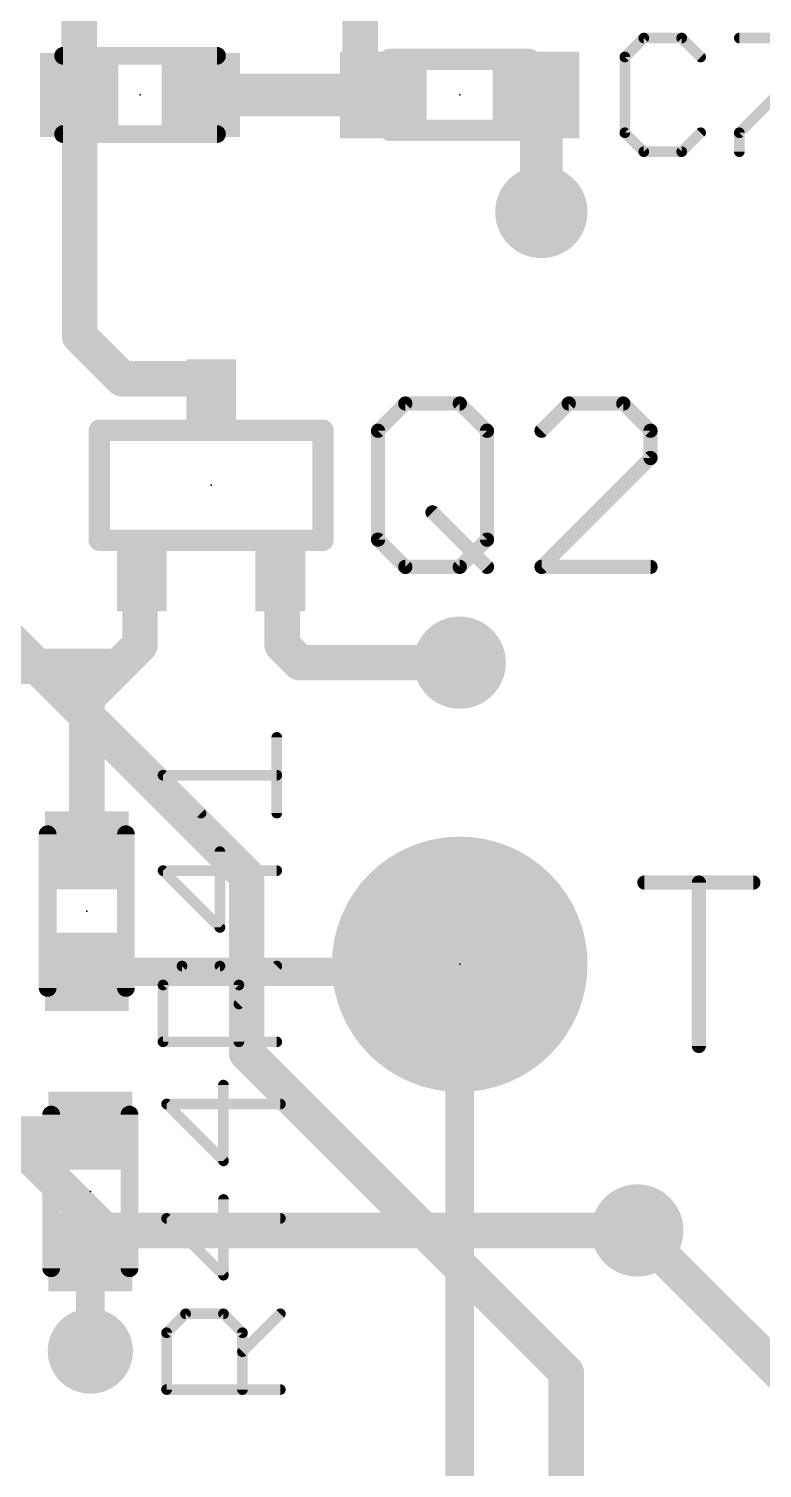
# Model space of a CAD drawing. Extents: x -18 to 144, y -21 to 125.
# Drawn here: x 25.62 to 30.87, y 79.58 to 89.88 of the extents above; entities that cross this region are included whole.
import ezdxf

# ---------------------------------------------------------------- set-up
doc = ezdxf.new("R2010")
doc.units = 0
for name, color, linetype in [('1', 22, 'CONTINUOUS'), ('15', 23, 'CONTINUOUS'), ('16', 132, 'CONTINUOUS'), ('17', 1, 'CONTINUOUS'), ('18', 110, 'CONTINUOUS'), ('21', 253, 'CONTINUOUS'), ('23', 53, 'CONTINUOUS'), ('25', 253, 'CONTINUOUS'), ('27', 252, 'CONTINUOUS')]:
    doc.layers.add(name, color=color, linetype=linetype)

# ---------------------------------------------------------------- blocks, each defined once
blk = doc.blocks.new('RECT')
blk.add_solid([(-0.5, -0.5), (0.5, -0.5), (-0.5, 0.5), (0.5, 0.5)])
blk = doc.blocks.new('ROUNDP')
at = {"const_width": 0.5}
blk.add_lwpolyline([(0, -0.25, 1), (0, 0.25, 1), (0, -0.25)], format="xyb", dxfattribs=at)
blk = doc.blocks.new('ROUNDV')
at = {"const_width": 0.5}
blk.add_lwpolyline([(0, -0.25, 1), (0, 0.25, 1), (0, -0.25)], format="xyb", dxfattribs=at)

msp = doc.modelspace()

# ---------------------------------------------------------------- linework, layer by layer
at = {"layer": '1'}
for points, const_width in [([(25.981, 90.932), (25.981, 89.408)], 0.254), ([(27.9908, 89.5731), (27.9908, 90.3478)], 0.254), ([(28.1559, 89.408), (27.9908, 89.5731)], 0.254), ([(26.851, 89.408), (28.1559, 89.408)], 0.3048), ([(29.2862, 89.408), (29.2862, 88.5698)], 0.3048), ([(25.9842, 89.4048), (25.981, 89.408)], 0.254), ([(25.9842, 89.4048), (25.9842, 87.6808)], 0.254), ([(29.2481, 89.408), (29.2862, 89.408)], 0.254), ([(25.9842, 87.6808), (26.289, 87.376)], 0.254), ([(26.289, 87.376), (26.8097, 87.376)], 0.254), ([(26.8097, 87.376), (26.924, 87.2617)], 0.254), ([(26.416, 85.9536), (26.4287, 85.9663)], 0.254), ([(26.416, 85.471), (26.416, 85.9536)], 0.254), ([(27.432, 85.9536), (27.4193, 85.9663)], 0.254), ([(27.432, 85.471), (27.432, 85.9536)], 0.254), ([(26.2636, 85.3186), (26.416, 85.471)], 0.254), ([(27.559, 85.344), (27.432, 85.471)], 0.254), ([(24.638, 85.3186), (26.2636, 85.3186)], 0.254), ([(26.035, 85.09), (26.2636, 85.3186)], 0.254), ([(27.559, 85.344), (28.702, 85.344)], 0.254), ([(26.035, 84.001), (26.035, 85.09)], 0.254), ([(28.648, 83.131), (28.702, 83.185)], 0.2032), ([(28.702, 83.185), (28.702, 79.248)], 0.2032), ([(26.035, 83.131), (28.648, 83.131)], 0.2032), ([(26.0604, 81.9944), (25.4476, 81.9944)], 0.2032), ([(26.0604, 81.1244), (26.0604, 80.4164)], 0.2032)]:
    msp.add_lwpolyline(points, dxfattribs=dict(at, const_width=const_width))
for points, const_width in [([(28.0357, 89.618, 1), (27.9459, 89.5282)], 0.127), ([(26.851, 89.4842, 1), (26.851, 89.3318)], 0.1524), ([(27.9273, 89.5731, 1), (28.0543, 89.5731)], 0.127), ([(28.1559, 89.3318, 1), (28.1559, 89.4842)], 0.1524), ([(29.3624, 89.408, 1), (29.21, 89.408)], 0.1524), ([(26.0259, 89.4529, 1), (25.9361, 89.3631)], 0.127), ([(25.9175, 89.408, 1), (26.0445, 89.408)], 0.127), ([(26.0477, 89.4048, 1), (25.9207, 89.4048)], 0.127), ([(25.9393, 89.3599, 1), (26.0291, 89.4497)], 0.127), ([(28.111, 89.3631, 1), (28.2008, 89.4529)], 0.127), ([(29.2481, 89.4715, 1), (29.2481, 89.3445)], 0.127), ([(29.2862, 89.3445, 1), (29.2862, 89.4715)], 0.127), ([(29.21, 88.5698, 1), (29.3624, 88.5698)], 0.1524), ([(26.0291, 87.7257, 1), (25.9393, 87.6359)], 0.127), ([(25.9207, 87.6808, 1), (26.0477, 87.6808)], 0.127), ([(26.289, 87.4395, 1), (26.289, 87.3125)], 0.127), ([(26.2441, 87.3311, 1), (26.3339, 87.4209)], 0.127), ([(26.8546, 87.4209, 1), (26.7648, 87.3311)], 0.127), ([(26.8097, 87.3125, 1), (26.8097, 87.4395)], 0.127), ([(26.8791, 87.2168, 1), (26.9689, 87.3066)], 0.127), ([(26.4795, 85.9536, 1), (26.3525, 85.9536)], 0.127), ([(26.3711, 85.9985, 1), (26.4609, 85.9087)], 0.127), ([(26.4736, 85.9214, 1), (26.3838, 86.0112)], 0.127), ([(27.4642, 86.0112, 1), (27.3744, 85.9214)], 0.127), ([(27.4955, 85.9536, 1), (27.3685, 85.9536)], 0.127), ([(27.3871, 85.9087, 1), (27.4769, 85.9985)], 0.127), ([(26.3525, 85.471, 1), (26.4795, 85.471)], 0.127), ([(26.4609, 85.4261, 1), (26.3711, 85.5159)], 0.127), ([(27.4769, 85.5159, 1), (27.3871, 85.4261)], 0.127), ([(27.3685, 85.471, 1), (27.4955, 85.471)], 0.127), ([(26.2187, 85.3635, 1), (26.3085, 85.2737)], 0.127), ([(26.3085, 85.2737, 1), (26.2187, 85.3635)], 0.127), ([(26.2636, 85.2551, 1), (26.2636, 85.3821)], 0.127), ([(27.559, 85.4075, 1), (27.559, 85.2805)], 0.127), ([(27.5141, 85.2991, 1), (27.6039, 85.3889)], 0.127), ([(28.702, 85.2805, 1), (28.702, 85.4075)], 0.127), ([(26.0985, 85.09, 1), (25.9715, 85.09)], 0.127), ([(25.9901, 85.1349, 1), (26.0799, 85.0451)], 0.127), ([(25.9715, 84.001, 1), (26.0985, 84.001)], 0.127), ([(28.7528, 83.185, 1), (28.6512, 83.185)], 0.1016), ([(28.7379, 83.1491, 1), (28.6661, 83.2209)], 0.1016), ([(26.035, 83.1818, 1), (26.035, 83.0802)], 0.1016), ([(28.6121, 83.1669, 1), (28.6839, 83.0951)], 0.1016), ([(28.648, 83.0802, 1), (28.648, 83.1818)], 0.1016), ([(26.0604, 81.9436, 1), (26.0604, 82.0452)], 0.1016), ([(26.1112, 81.1244, 1), (26.0096, 81.1244)], 0.1016), ([(26.0096, 80.4164, 1), (26.1112, 80.4164)], 0.1016)]:
    msp.add_lwpolyline(points, format="xyb", dxfattribs=dict(at, const_width=const_width))
at = {"layer": '15', "const_width": 0.254}
for points in [[(26.162, 81.28), (23.114, 84.328)], [(29.972, 81.28), (26.162, 81.28)]]:
    msp.add_lwpolyline(points, dxfattribs=at)
at = {"layer": '15', "const_width": 0.127}
for points in [[(26.162, 81.3435, 1), (26.162, 81.2165)], [(29.972, 81.2165, 1), (29.972, 81.3435)], [(26.1171, 81.2351, 1), (26.2069, 81.3249)]]:
    msp.add_lwpolyline(points, format="xyb", dxfattribs=at)
at = {"layer": '16', "const_width": 0.254}
for points in [[(27.178, 83.82), (23.876, 87.122)], [(27.178, 82.55), (27.178, 83.82)], [(29.464, 80.264), (27.178, 82.55)], [(33.9852, 77.2668), (29.972, 81.28)], [(29.464, 80.264), (29.464, 63.881)]]:
    msp.add_lwpolyline(points, dxfattribs=at)
at = {"layer": '16', "const_width": 0.127}
for points in [[(27.2415, 83.82, 1), (27.1145, 83.82)], [(27.1331, 83.7751, 1), (27.2229, 83.8649)], [(27.2229, 82.5949, 1), (27.1331, 82.5051)], [(27.1145, 82.55, 1), (27.2415, 82.55)], [(30.0169, 81.3249, 1), (29.9271, 81.2351)], [(29.5275, 80.264, 1), (29.4005, 80.264)], [(29.4191, 80.2191, 1), (29.5089, 80.3089)]]:
    msp.add_lwpolyline(points, format="xyb", dxfattribs=at)
at = {"layer": '21'}
for points, const_width in [([(25.866, 89.7198, 1), (25.866, 89.6563)], 0.0635), ([(26.966, 89.6563, 1), (26.966, 89.7198)], 0.0635), ([(28.202, 89.7001, 1), (28.202, 89.6239)], 0.0762), ([(29.202, 89.6239, 1), (29.202, 89.7001)], 0.0762), ([(28.202, 89.1921, 1), (28.202, 89.1159)], 0.0762), ([(29.202, 89.1159, 1), (29.202, 89.1921)], 0.0762), ([(25.866, 89.1598, 1), (25.866, 89.0962)], 0.0635), ([(26.966, 89.0962, 1), (26.966, 89.1598)], 0.0635), ([(26.1239, 87.0458, 1), (26.1239, 86.9696)], 0.0762), ([(26.162, 87.0077, 1), (26.0858, 87.0077)], 0.0762), ([(27.7622, 87.0077, 1), (27.686, 87.0077)], 0.0762), ([(27.7241, 86.9696, 1), (27.7241, 87.0458)], 0.0762), ([(26.1239, 86.2584, 1), (26.1239, 86.1822)], 0.0762), ([(26.0858, 86.2203, 1), (26.162, 86.2203)], 0.0762), ([(27.686, 86.2203, 1), (27.7622, 86.2203)], 0.0762), ([(27.7241, 86.1822, 1), (27.7241, 86.2584)], 0.0762), ([(25.7868, 84.116, 1), (25.7233, 84.116)], 0.0635), ([(26.3468, 84.116, 1), (26.2833, 84.116)], 0.0635), ([(30.0228, 83.7956, 1), (30.0228, 83.7448)], 0.0508), ([(30.438, 83.7702, 1), (30.3872, 83.7702)], 0.0508), ([(30.8024, 83.7448, 1), (30.8024, 83.7956)], 0.0508), ([(25.7233, 83.016, 1), (25.7868, 83.016)], 0.0635), ([(26.2833, 83.016, 1), (26.3468, 83.016)], 0.0635), ([(30.3872, 82.6008, 1), (30.438, 82.6008)], 0.0508), ([(25.8121, 82.1094, 1), (25.7487, 82.1094)], 0.0635), ([(26.3722, 82.1094, 1), (26.3087, 82.1094)], 0.0635), ([(25.7487, 81.0094, 1), (25.8121, 81.0094)], 0.0635), ([(26.3087, 81.0094, 1), (26.3722, 81.0094)], 0.0635)]:
    msp.add_lwpolyline(points, format="xyb", dxfattribs=dict(at, const_width=const_width))
for points, const_width in [([(26.966, 89.688), (25.866, 89.688)], 0.127), ([(29.202, 89.662), (28.202, 89.662)], 0.1524), ([(28.202, 89.154), (29.202, 89.154)], 0.1524), ([(26.966, 89.128), (25.866, 89.128)], 0.127), ([(27.7241, 87.0077), (26.1239, 87.0077)], 0.1524), ([(26.1239, 87.0077), (26.1239, 86.2203)], 0.1524), ([(27.7241, 86.2203), (27.7241, 87.0077)], 0.1524), ([(26.1239, 86.2203), (27.7241, 86.2203)], 0.1524), ([(25.755, 83.016), (25.755, 84.116)], 0.127), ([(26.315, 83.016), (26.315, 84.116)], 0.127), ([(30.0228, 83.7702), (30.8024, 83.7702)], 0.1016), ([(30.4126, 82.6008), (30.4126, 83.7702)], 0.1016), ([(25.7804, 81.0094), (25.7804, 82.1094)], 0.127), ([(26.3404, 81.0094), (26.3404, 82.1094)], 0.127)]:
    msp.add_lwpolyline(points, dxfattribs=dict(at, const_width=const_width))
at = {"layer": '23'}
for p in [(26.416, 89.408), (28.702, 89.408), (26.924, 86.614), (26.035, 83.566), (28.702, 83.185), (26.0604, 81.5594)]:
    msp.add_point(p, dxfattribs=at)
at = {"layer": '25', "const_width": 0.0762}
for points in [[(27.3939, 84.2674), (27.3939, 84.8097)], [(26.8516, 84.2674), (26.5804, 84.5386)], [(26.5804, 84.5386), (27.3939, 84.5386)], [(26.9872, 83.4488), (26.9872, 83.9911)], [(27.3939, 83.8556), (26.5804, 83.8556)], [(26.5804, 83.8556), (26.9872, 83.4488)], [(26.5804, 83.037), (26.716, 83.1726)], [(26.716, 83.1726), (26.9872, 83.1726)], [(26.9872, 83.1726), (27.1227, 83.037)], [(27.1227, 82.9014), (27.3939, 83.1726)], [(26.5804, 82.6302), (26.5804, 83.037)], [(27.1227, 83.037), (27.1227, 82.6302)], [(27.3939, 82.6302), (26.5804, 82.6302)], [(27.0126, 81.7782), (27.0126, 82.3205)], [(27.4193, 82.1849), (26.6058, 82.1849)], [(26.6058, 82.1849), (27.0126, 81.7782)], [(27.0126, 80.9596), (27.0126, 81.5019)], [(27.4193, 81.3664), (26.6058, 81.3664)], [(26.6058, 81.3664), (27.0126, 80.9596)], [(26.6058, 80.5478), (26.7414, 80.6834)], [(26.7414, 80.6834), (27.0126, 80.6834)], [(27.0126, 80.6834), (27.1481, 80.5478)], [(27.1481, 80.4122), (27.4193, 80.6834)], [(26.6058, 80.141), (26.6058, 80.5478)], [(27.1481, 80.5478), (27.1481, 80.141)], [(27.4193, 80.141), (26.6058, 80.141)]]:
    msp.add_lwpolyline(points, dxfattribs=at)
at = {"layer": '25', "const_width": 0.0381}
for points in [[(27.413, 84.8097, 1), (27.3749, 84.8097)], [(26.5939, 84.552, 1), (26.5669, 84.5251)], [(26.5804, 84.5576, 1), (26.5804, 84.5195)], [(27.3939, 84.5195, 1), (27.3939, 84.5576)], [(26.8381, 84.2539, 1), (26.865, 84.2809)], [(27.3749, 84.2674, 1), (27.413, 84.2674)], [(27.0062, 83.9911, 1), (26.9681, 83.9911)], [(26.5939, 83.869, 1), (26.5669, 83.8421)], [(26.5804, 83.8746, 1), (26.5804, 83.8365)], [(27.3939, 83.8365, 1), (27.3939, 83.8746)], [(26.9681, 83.4488, 1), (27.0062, 83.4488)], [(26.9737, 83.4353, 1), (27.0006, 83.4623)], [(26.716, 83.1916, 1), (26.716, 83.1535)], [(26.7295, 83.1591, 1), (26.7025, 83.186)], [(27.0006, 83.186, 1), (26.9737, 83.1591)], [(26.9872, 83.1535, 1), (26.9872, 83.1916)], [(27.4074, 83.1591, 1), (27.3804, 83.186)], [(26.5995, 83.037, 1), (26.5614, 83.037)], [(26.5669, 83.0504, 1), (26.5939, 83.0235)], [(27.1418, 83.037, 1), (27.1037, 83.037)], [(27.1093, 83.0235, 1), (27.1362, 83.0504)], [(27.1093, 82.9149, 1), (27.1362, 82.8879)], [(26.5804, 82.6493, 1), (26.5804, 82.6112)], [(26.5614, 82.6302, 1), (26.5995, 82.6302)], [(27.1037, 82.6302, 1), (27.1418, 82.6302)], [(27.3939, 82.6112, 1), (27.3939, 82.6493)], [(27.0316, 82.3205, 1), (26.9935, 82.3205)], [(26.6193, 82.1984, 1), (26.5923, 82.1715)], [(26.6058, 82.204, 1), (26.6058, 82.1659)], [(27.4193, 82.1659, 1), (27.4193, 82.204)], [(26.9991, 81.7647, 1), (27.026, 81.7917)], [(26.9935, 81.7782, 1), (27.0316, 81.7782)], [(27.0316, 81.5019, 1), (26.9935, 81.5019)], [(26.6193, 81.3798, 1), (26.5923, 81.3529)], [(26.6058, 81.3854, 1), (26.6058, 81.3473)], [(27.4193, 81.3473, 1), (27.4193, 81.3854)], [(26.9991, 80.9461, 1), (27.026, 80.9731)], [(26.9935, 80.9596, 1), (27.0316, 80.9596)], [(26.7414, 80.7024, 1), (26.7414, 80.6643)], [(26.7549, 80.6699, 1), (26.7279, 80.6968)], [(27.026, 80.6968, 1), (26.9991, 80.6699)], [(27.0126, 80.6643, 1), (27.0126, 80.7024)], [(27.4328, 80.6699, 1), (27.4058, 80.6968)], [(26.5923, 80.5612, 1), (26.6193, 80.5343)], [(26.6249, 80.5478, 1), (26.5868, 80.5478)], [(27.1672, 80.5478, 1), (27.1291, 80.5478)], [(27.1347, 80.5343, 1), (27.1616, 80.5612)], [(27.1347, 80.4257, 1), (27.1616, 80.3987)], [(26.6058, 80.1601, 1), (26.6058, 80.122)], [(26.5868, 80.141, 1), (26.6249, 80.141)], [(27.1291, 80.141, 1), (27.1672, 80.141)], [(27.4193, 80.122, 1), (27.4193, 80.1601)]]:
    msp.add_lwpolyline(points, format="xyb", dxfattribs=at)
at = {"layer": '27'}
for points, const_width in [([(30.0187, 89.8151), (29.8831, 89.6795)], 0.0762), ([(30.2898, 89.8151), (30.0187, 89.8151)], 0.0762), ([(30.4254, 89.6795), (30.2898, 89.8151)], 0.0762), ([(30.7017, 89.8151), (31.244, 89.8151)], 0.0762), ([(29.8831, 89.6795), (29.8831, 89.1372)], 0.0762), ([(31.244, 89.6795), (30.7017, 89.1372)], 0.0762), ([(29.8831, 89.1372), (30.0187, 89.0016)], 0.0762), ([(30.2898, 89.0016), (30.4254, 89.1372)], 0.0762), ([(30.7017, 89.1372), (30.7017, 89.0016)], 0.0762), ([(30.0187, 89.0016), (30.2898, 89.0016)], 0.0762), ([(28.1178, 87.0043), (28.3127, 87.1992)], 0.1016), ([(28.3127, 87.1992), (28.7025, 87.1992)], 0.1016), ([(28.7025, 87.1992), (28.8974, 87.0043)], 0.1016), ([(29.4821, 87.1992), (29.2872, 87.0043)], 0.1016), ([(29.8719, 87.1992), (29.4821, 87.1992)], 0.1016), ([(30.0668, 87.0043), (29.8719, 87.1992)], 0.1016), ([(28.1178, 86.2247), (28.1178, 87.0043)], 0.1016), ([(28.8974, 87.0043), (28.8974, 86.2247)], 0.1016), ([(30.0668, 86.8094), (30.0668, 87.0043)], 0.1016), ([(29.2872, 86.0298), (30.0668, 86.8094)], 0.1016), ([(28.5076, 86.4196), (28.8974, 86.0298)], 0.1016), ([(28.3127, 86.0298), (28.1178, 86.2247)], 0.1016), ([(28.8974, 86.2247), (28.7025, 86.0298)], 0.1016), ([(28.7025, 86.0298), (28.3127, 86.0298)], 0.1016), ([(30.0668, 86.0298), (29.2872, 86.0298)], 0.1016)]:
    msp.add_lwpolyline(points, dxfattribs=dict(at, const_width=const_width))
for points, const_width in [([(30.0187, 89.8341, 1), (30.0187, 89.796)], 0.0381), ([(30.0322, 89.8016, 1), (30.0052, 89.8286)], 0.0381), ([(30.3033, 89.8286, 1), (30.2764, 89.8016)], 0.0381), ([(30.2898, 89.796, 1), (30.2898, 89.8341)], 0.0381), ([(30.7017, 89.8341, 1), (30.7017, 89.796)], 0.0381), ([(29.8696, 89.693, 1), (29.8966, 89.666)], 0.0381), ([(29.9022, 89.6795, 1), (29.8641, 89.6795)], 0.0381), ([(30.412, 89.666, 1), (30.4389, 89.693)], 0.0381), ([(29.8966, 89.1507, 1), (29.8696, 89.1237)], 0.0381), ([(29.8641, 89.1372, 1), (29.9022, 89.1372)], 0.0381), ([(30.4389, 89.1237, 1), (30.412, 89.1507)], 0.0381), ([(30.6882, 89.1507, 1), (30.7151, 89.1237)], 0.0381), ([(30.7207, 89.1372, 1), (30.6826, 89.1372)], 0.0381), ([(30.0187, 89.0207, 1), (30.0187, 88.9826)], 0.0381), ([(30.0052, 88.9881, 1), (30.0322, 89.0151)], 0.0381), ([(30.2764, 89.0151, 1), (30.3033, 88.9881)], 0.0381), ([(30.2898, 88.9826, 1), (30.2898, 89.0207)], 0.0381), ([(30.6826, 89.0016, 1), (30.7207, 89.0016)], 0.0381), ([(28.3127, 87.2246, 1), (28.3127, 87.1738)], 0.0508), ([(28.3307, 87.1812, 1), (28.2947, 87.2172)], 0.0508), ([(28.7205, 87.2172, 1), (28.6845, 87.1812)], 0.0508), ([(28.7025, 87.1738, 1), (28.7025, 87.2246)], 0.0508), ([(29.4821, 87.2246, 1), (29.4821, 87.1738)], 0.0508), ([(29.5001, 87.1812, 1), (29.4641, 87.2172)], 0.0508), ([(29.8899, 87.2172, 1), (29.8539, 87.1812)], 0.0508), ([(29.8719, 87.1738, 1), (29.8719, 87.2246)], 0.0508), ([(28.0998, 87.0223, 1), (28.1358, 86.9863)], 0.0508), ([(28.1432, 87.0043, 1), (28.0924, 87.0043)], 0.0508), ([(28.9228, 87.0043, 1), (28.872, 87.0043)], 0.0508), ([(28.8794, 86.9863, 1), (28.9154, 87.0223)], 0.0508), ([(29.2692, 87.0223, 1), (29.3052, 86.9863)], 0.0508), ([(30.0922, 87.0043, 1), (30.0414, 87.0043)], 0.0508), ([(30.0488, 86.9863, 1), (30.0848, 87.0223)], 0.0508), ([(30.0848, 86.7914, 1), (30.0488, 86.8274)], 0.0508), ([(30.0414, 86.8094, 1), (30.0922, 86.8094)], 0.0508), ([(28.5256, 86.4376, 1), (28.4896, 86.4016)], 0.0508), ([(28.1358, 86.2427, 1), (28.0998, 86.2067)], 0.0508), ([(28.0924, 86.2247, 1), (28.1432, 86.2247)], 0.0508), ([(28.872, 86.2247, 1), (28.9228, 86.2247)], 0.0508), ([(28.9154, 86.2067, 1), (28.8794, 86.2427)], 0.0508), ([(28.3127, 86.0552, 1), (28.3127, 86.0044)], 0.0508), ([(28.2947, 86.0118, 1), (28.3307, 86.0478)], 0.0508), ([(28.6845, 86.0478, 1), (28.7205, 86.0118)], 0.0508), ([(28.7025, 86.0044, 1), (28.7025, 86.0552)], 0.0508), ([(28.8794, 86.0118, 1), (28.9154, 86.0478)], 0.0508), ([(29.2692, 86.0478, 1), (29.3052, 86.0118)], 0.0508), ([(29.2872, 86.0552, 1), (29.2872, 86.0044)], 0.0508), ([(30.0668, 86.0044, 1), (30.0668, 86.0552)], 0.0508)]:
    msp.add_lwpolyline(points, format="xyb", dxfattribs=dict(at, const_width=const_width))

# ---------------------------------------------------------------- block references
at = {"layer": '1'}
for p, xscale, yscale in [((25.981, 89.408), 0.56, 0.6), ((26.851, 89.408), 0.56, 0.6), ((28.1559, 89.408), 0.62, 0.62), ((29.2481, 89.408), 0.62, 0.62), ((26.924, 87.2617), 0.3556, 0.508), ((26.4287, 85.9663), 0.3556, 0.508), ((27.4193, 85.9663), 0.3556, 0.508)]:
    msp.add_blockref('RECT', p, dxfattribs=dict(at, xscale=xscale, yscale=yscale))
at = {"layer": '1', "xscale": 0.56, "yscale": 0.6, "rotation": 270}
for p in [(26.035, 84.001), (26.035, 83.131), (26.0604, 81.9944), (26.0604, 81.1244)]:
    msp.add_blockref('RECT', p, dxfattribs=at)
at = {"layer": '17'}
for xscale, yscale in [(1.8288, 1.8288), (1.8288, 1.8288), (1.6002, 1.6002), (1.6002, 1.6002)]:
    msp.add_blockref('ROUNDP', (28.702, 83.185), dxfattribs=dict(at, xscale=xscale, yscale=yscale))
at = {"layer": '18'}
for p, xscale, yscale in [((29.2862, 88.5698), 0.6604, 0.6604), ((29.2862, 88.5698), 0.6604, 0.6604), ((28.702, 85.344), 0.6604, 0.6604), ((28.702, 85.344), 0.6604, 0.6604), ((29.972, 81.28), 0.6604, 0.6604), ((29.972, 81.28), 0.6604, 0.6604), ((26.0604, 80.4164), 0.6096, 0.6096), ((26.0604, 80.4164), 0.6096, 0.6096)]:
    msp.add_blockref('ROUNDV', p, dxfattribs=dict(at, xscale=xscale, yscale=yscale))

doc.saveas('drawing.dxf')
